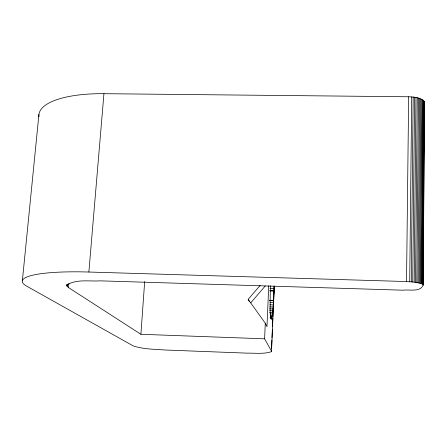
<?xml version="1.0" encoding="UTF-8"?>
<svg xmlns="http://www.w3.org/2000/svg" width="447" height="447" viewBox="0 0 447 447"><rect width="100%" height="100%" fill="white"/><g stroke="black" fill="none" stroke-linecap="round" stroke-linejoin="round"><path stroke-width="0.67" d="M421.65 283.7L415.537 282.28L406.53 281.554L88.869 272.033A87.863 14.41 4.2 0 0 26.893 286.27L133.178 345.883C143.347 349.263 154.321 349.23 164.915 349.995L246.856 353.136C254.969 352.985 263.601 354.275 271.413 351.705L271.53 351.197L264.607 338.82L140.906 334.283L68.52 287.594L67.067 286.259L66.938 284.985C76.498 278.844 89.556 281.599 100.407 280.85L403.138 290.204C409.502 289.265 420.493 292.522 423.248 284.84L421.65 283.7L423.125 100.217C418.934 97.34 413.587 96.965 408.659 96.77L103.939 93.691A84.572 28.345 5.7 0 0 38.945 116.946M422.253 283.979L423.7 100.726L423.125 100.217M422.722 284.264L424.147 101.257L423.7 100.726M423.052 284.549L424.466 101.804L424.147 101.257M423.22 285.415L424.466 101.804M415.537 282.28L417.286 97.748M416.816 282.476L418.509 98.066M418.001 282.694L419.644 98.429M419.085 282.929L420.677 98.832M420.063 283.174L421.61 99.262M420.918 283.432L422.426 99.726M409.709 281.699L411.704 96.898M411.251 281.811L413.179 97.038M412.743 281.945L414.609 97.228M414.179 282.102L415.984 97.463M406.53 281.554L408.659 96.77M270.346 285.762L270.066 309.749L270.536 317.219L271.295 319.583L272.564 314.012L273.653 300.485A28.647 1.944 -88.3 0 0 274.05 290.975L274.167 286.147M424.616 103.475L424.65 102.357M268.725 285.823L266.971 326.668L265.283 323.22L248.169 299.373L260.176 285.376M271.558 348.235L271.91 339.899M271.994 337.815L272.346 329.478M272.458 326.701L272.81 318.365M272.893 316.28L273.246 307.944M273.329 305.86L273.709 296.83M273.799 294.746L274.145 286.41M271.53 351.197L273.648 300.596L269.485 300.462M274.257 285.996L274.056 290.852L269.904 290.723M264.607 338.82L265.283 323.22M140.906 334.283L144.677 281.543M88.869 272.033L103.939 93.691M66.832 285.611L66.955 284.225M67.067 286.259L67.251 284.18M68.52 287.594L68.888 283.426M22.35 280.979L38.934 114.426M250.733 302.876L265.272 285.912M269.966 288.421L274.117 288.555M269.899 290.841L274.05 290.975L273.653 300.485L269.496 300.35M270.055 302.625L273.525 302.736M269.91 304.798L273.385 304.91M269.753 306.871L273.234 306.983M269.591 308.827L273.078 308.944M269.625 310.671L272.91 310.777M269.446 312.358L272.743 312.47M269.927 313.923L272.564 314.012M270.401 315.314L272.385 315.381M270.212 316.51L272.201 316.577M270.022 317.515L272.016 317.582M270.502 318.348L271.832 318.393M248.169 299.373L249.376 301.675"/></g></svg>
